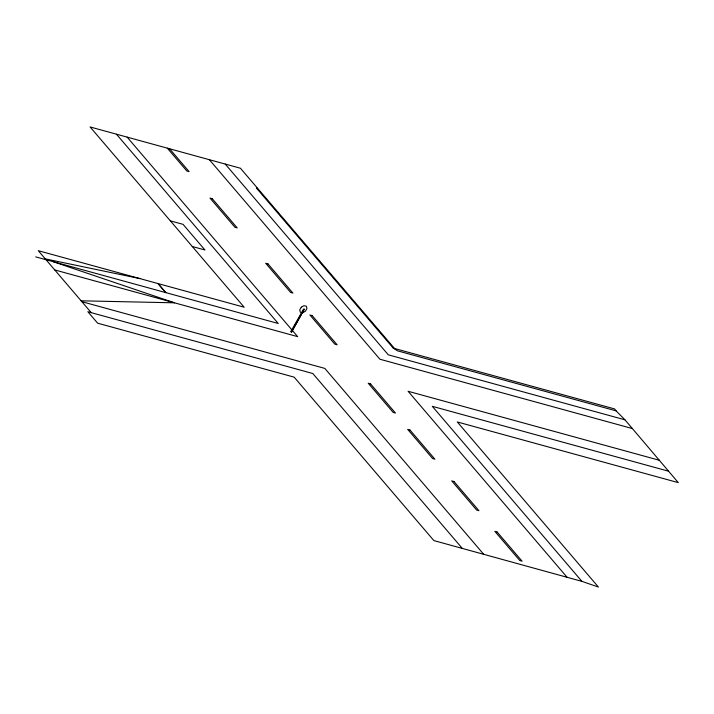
<?xml version="1.0" encoding="UTF-8"?>
<svg xmlns="http://www.w3.org/2000/svg" width="714" height="714" viewBox="0 0 714 714"><rect width="100%" height="100%" fill="white"/><g stroke="black" fill="none" stroke-linecap="round" stroke-linejoin="round"><path stroke-width="1.07" d="M304.28 309.439L303.602 309.082L290.768 331.662L291.544 332.037L304.218 309.216L291.544 332.037M291.205 331.965L303.941 309.367M81.119 300.808L174.493 302.816L53.291 261.726M45.294 258.887L139.864 278.576M257.638 188.371L256.406 188.032L393.262 348.146L397.448 350.815L616.102 410.862L624.973 419.823L678.3 482.637L457.29 421.947L598.412 587.051L581.928 581.374L433.862 540.578L294.168 377.153L97.631 323.174L87.849 311.723L312.812 373.511L462.288 548.388M170.351 220.858L183.043 224.339L204.963 249.989L192.28 246.5M393.262 348.146L614.611 408.926L616.102 410.862M35.7 256.888L278.246 323.496L116.427 134.187M624.973 419.823L388.273 354.813L225.222 164.059M54.728 269.928L297.667 336.651L127.128 137.124M632.47 428.587L379.91 359.231L209.363 159.704M81.869 301.683L324.816 368.406L483.824 554.439M659.611 460.343L408.105 391.272L567.112 577.305M668.518 471.195L432.3 406.32L581.928 581.374M394.494 348.477L240.431 168.236L90.089 126.949L244.179 307.225L38.279 250.685L91.258 312.67M169.584 148.78L189.112 171.628L186.836 171.003L167.299 148.155M165.737 292.579L158.071 283.61L165.719 292.57M301.263 307.225L299.737 309.93L300.326 312.214L302.682 312.75L305.422 311.215L306.949 308.51L306.36 306.226L304.003 305.69L301.263 307.225M212.272 198.724L209.987 198.09L234.942 227.284L237.226 227.918L212.272 198.724M267.964 263.877L265.679 263.252L290.634 292.445L292.918 293.07L267.964 263.877M312.179 315.615L309.903 314.981L334.857 344.175L337.133 344.808L312.179 315.615M370.504 383.846L368.228 383.222L393.182 412.415L395.458 413.04L370.504 383.846M409.952 429.998L407.676 429.373L432.63 458.566L434.906 459.191L409.952 429.998M453.979 481.495L451.694 480.87L476.649 510.064L478.933 510.697L453.979 481.495M497.123 531.975L494.847 531.35L519.792 560.544L522.077 561.168L497.123 531.975"/></g></svg>
